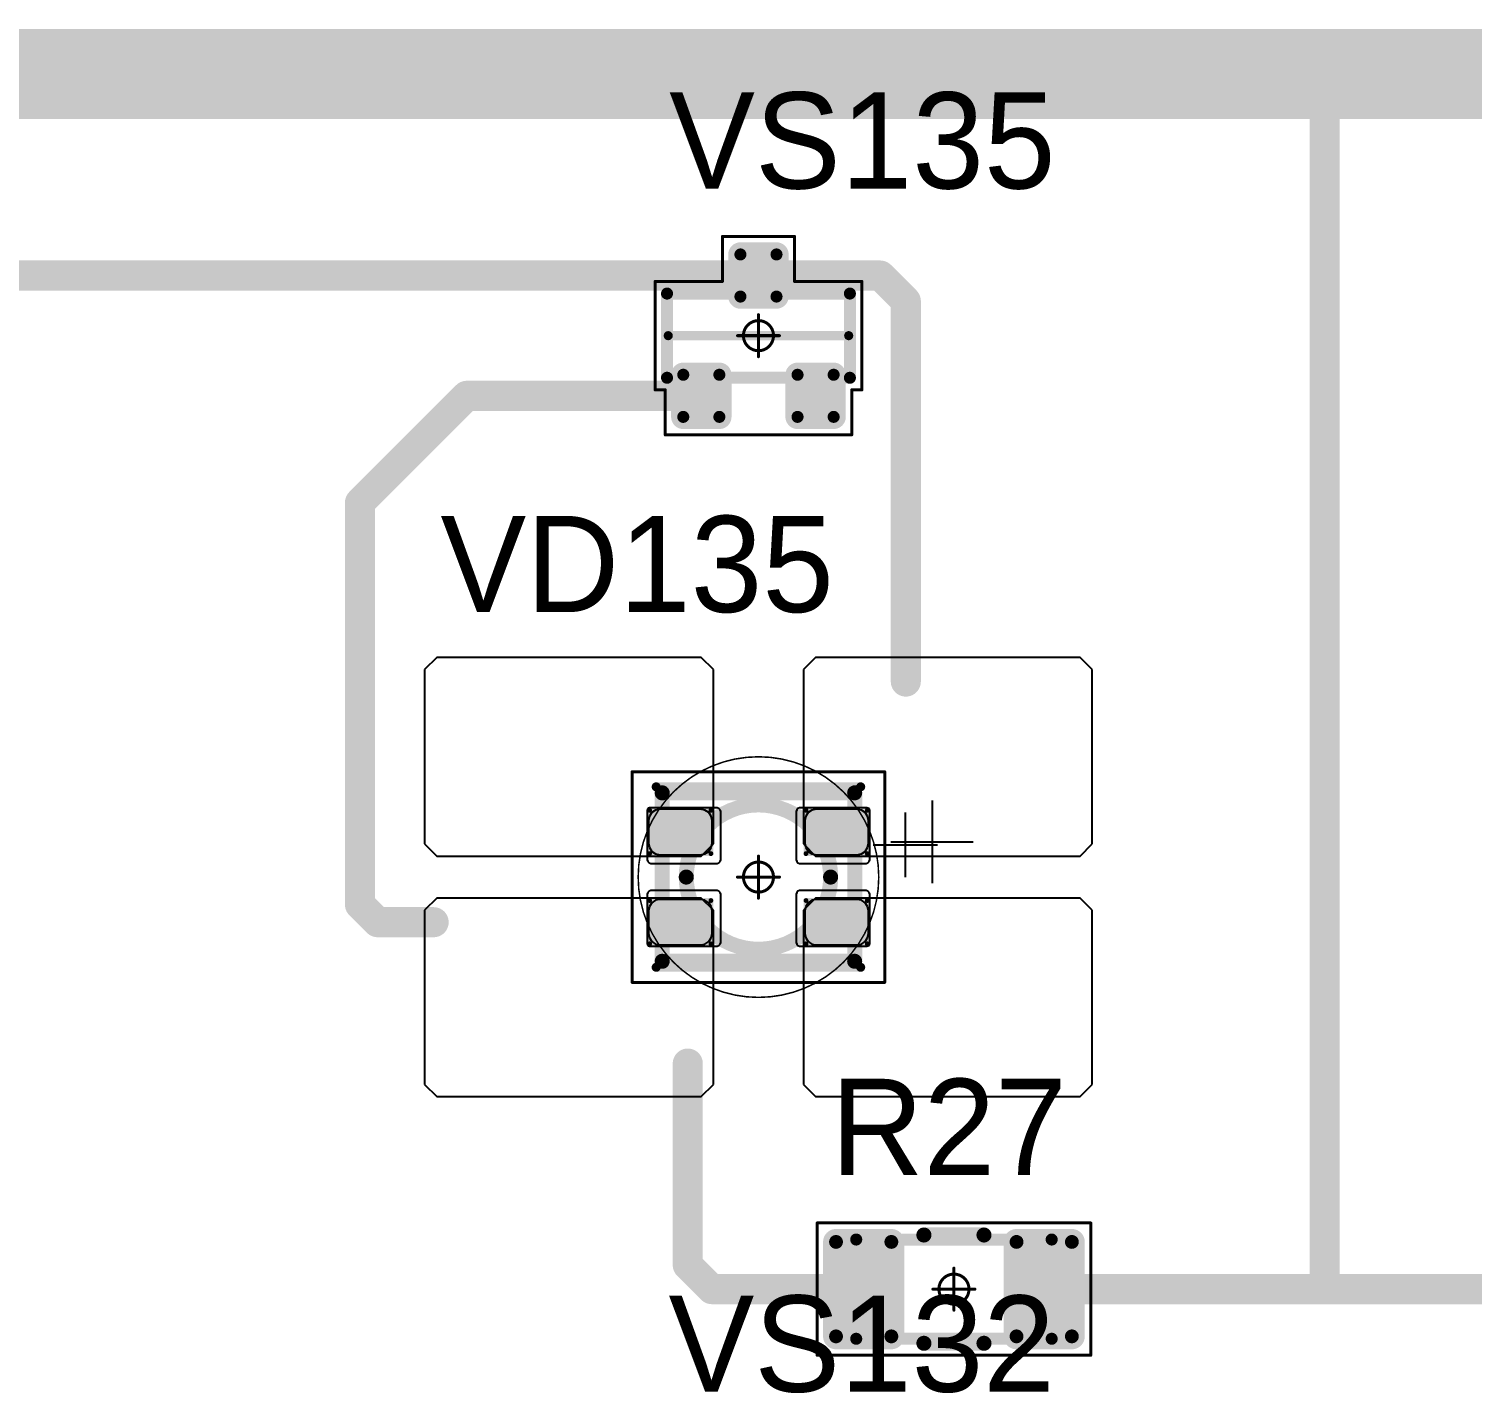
# Model space of a CAD drawing. Header units: millimetres. Extents: x 0 to 400, y 0 to 514.
# Drawn here: x 107.87 to 131.87, y 163.92 to 186.6 of the extents above; entities that cross this region are included whole.
import ezdxf

# ---------------------------------------------------------------- set-up
doc = ezdxf.new("R2010")
doc.units = ezdxf.units.MM
for name, color, linetype in [('Mechanical13', 56, 'Continuous'), ('Mechanical15', 56, 'Continuous'), ('Mechanical2', 216, 'Continuous'), ('TopLayer', 1, 'Continuous'), ('TopOverlay', 2, 'Continuous'), ('TopPaste', 8, 'Continuous'), ('TopSolder', 216, 'Continuous')]:
    doc.layers.add(name, color=color, linetype=linetype)

# ---------------------------------------------------------------- blocks, each defined once
blk = doc.blocks.new('SOT23_47')
at = {"layer": 'Mechanical13', "const_width": 0.2}
for points in [[(-0.7, 1.52), (0.7, 1.52)], [(-0.7, 1.52), (-0.7, -1.52)], [(0.7, 1.52), (0.7, -1.52)], [(-0.7, -1.52), (0.7, -1.52)]]:
    blk.add_lwpolyline(points, dxfattribs=at)
at = {"layer": 'Mechanical13', "const_width": 0.1}
for points in [[(-0.75, 1.52, 1), (-0.65, 1.52, 1)], [(-0.75, 1.52, 1), (-0.65, 1.52, 1)], [(0.65, 1.52, 1), (0.75, 1.52, 1)], [(0.65, 1.52, 1), (0.75, 1.52, 1)], [(-0.75, -1.52, 1), (-0.65, -1.52, 1)], [(-0.75, -1.52, 1), (-0.65, -1.52, 1)], [(0.65, -1.52, 1), (0.75, -1.52, 1)], [(0.65, -1.52, 1), (0.75, -1.52, 1)]]:
    blk.add_lwpolyline(points, format="xyb", close=True, dxfattribs=at)
at = {"layer": 'Mechanical15', "const_width": 0.05}
for points in [[(-0.9, 1.72), (-0.9, 1.55)], [(-0.9, 1.72), (0.9, 1.72)], [(0.9, 1.72), (0.9, 0.6)], [(-1.65, 1.55), (-1.65, -1.55)], [(-1.65, 1.55), (-0.9, 1.55)], [(0.9, 0.6), (1.65, 0.6)], [(1.65, 0.6), (1.65, -0.6)], [(0, 0.35), (0, -0.35)], [(-0.35, 0), (0.35, 0)], [(0.9, -0.6), (1.65, -0.6)], [(0.9, -0.6), (0.9, -1.72)], [(-1.65, -1.55), (-0.9, -1.55)], [(-0.9, -1.55), (-0.9, -1.72)], [(-0.9, -1.72), (0.9, -1.72)]]:
    blk.add_lwpolyline(points, dxfattribs=at)
at = {"layer": 'Mechanical15'}
for points, const_width in [([(-0.913, 1.72, 1), (-0.888, 1.72, 1)], 0.025), ([(-0.913, 1.72, 1), (-0.888, 1.72, 1)], 0.025), ([(0.888, 1.72, 1), (0.913, 1.72, 1)], 0.025), ([(0.888, 1.72, 1), (0.913, 1.72, 1)], 0.025), ([(-1.662, 1.55, 1), (-1.637, 1.55, 1)], 0.025), ([(-1.662, 1.55, 1), (-1.637, 1.55, 1)], 0.025), ([(-0.913, 1.55, 1), (-0.888, 1.55, 1)], 0.025), ([(-0.913, 1.55, 1), (-0.888, 1.55, 1)], 0.025), ([(0.888, 0.6, 1), (0.913, 0.6, 1)], 0.025), ([(0.888, 0.6, 1), (0.913, 0.6, 1)], 0.025), ([(1.637, 0.6, 1), (1.662, 0.6, 1)], 0.025), ([(1.637, 0.6, 1), (1.662, 0.6, 1)], 0.025), ([(0.25, 0, 1), (-0.25, 0, 1)], 0.05), ([(-0.012, 0.35, 1), (0.012, 0.35, 1)], 0.025), ([(-0.362, 0, 1), (-0.337, 0, 1)], 0.025), ([(-0.262, 0, 1), (-0.238, 0, 1)], 0.025), ([(0.238, 0, 1), (0.262, 0, 1)], 0.025), ([(0.337, 0, 1), (0.362, 0, 1)], 0.025), ([(-0.012, -0.35, 1), (0.012, -0.35, 1)], 0.025), ([(0.888, -0.6, 1), (0.913, -0.6, 1)], 0.025), ([(0.888, -0.6, 1), (0.913, -0.6, 1)], 0.025), ([(1.637, -0.6, 1), (1.662, -0.6, 1)], 0.025), ([(1.637, -0.6, 1), (1.662, -0.6, 1)], 0.025), ([(-1.662, -1.55, 1), (-1.637, -1.55, 1)], 0.025), ([(-1.662, -1.55, 1), (-1.637, -1.55, 1)], 0.025), ([(-0.913, -1.55, 1), (-0.888, -1.55, 1)], 0.025), ([(-0.913, -1.55, 1), (-0.888, -1.55, 1)], 0.025), ([(-0.913, -1.72, 1), (-0.888, -1.72, 1)], 0.025), ([(-0.913, -1.72, 1), (-0.888, -1.72, 1)], 0.025), ([(0.888, -1.72, 1), (0.913, -1.72, 1)], 0.025), ([(0.888, -1.72, 1), (0.913, -1.72, 1)], 0.025)]:
    blk.add_lwpolyline(points, format="xyb", close=True, dxfattribs=dict(at, const_width=const_width))
at = {"layer": 'TopLayer', "const_width": 0.1}
for points in [[(-1.4, 1.25, 1), (-1.3, 1.25, 1)], [(-0.7, 1.25, 1), (-0.6, 1.25, 1)], [(-1.4, 0.65, 1), (-1.3, 0.65, 1)], [(-0.7, 0.65, 1), (-0.6, 0.65, 1)], [(0.6, 0.3, 1), (0.7, 0.3, 1)], [(1.3, 0.3, 1), (1.4, 0.3, 1)], [(0.6, -0.3, 1), (0.7, -0.3, 1)], [(1.3, -0.3, 1), (1.4, -0.3, 1)], [(-1.4, -0.65, 1), (-1.3, -0.65, 1)], [(-0.7, -0.65, 1), (-0.6, -0.65, 1)], [(-1.4, -1.25, 1), (-1.3, -1.25, 1)], [(-0.7, -1.25, 1), (-0.6, -1.25, 1)]]:
    blk.add_lwpolyline(points, format="xyb", close=True, dxfattribs=at)
at = {"layer": 'TopLayer'}
for points in [[(-1.45, 1.25), (-1.45, 0.65), (-0.55, 1.25), (-0.55, 0.65)], [(-1.35, 1.35), (-1.35, 0.55), (-0.65, 1.35), (-0.65, 0.55)], [(0.55, 0.3), (0.55, -0.3), (1.45, 0.3), (1.45, -0.3)], [(0.65, 0.4), (0.65, -0.4), (1.35, 0.4), (1.35, -0.4)], [(-1.45, -0.65), (-1.45, -1.25), (-0.55, -0.65), (-0.55, -1.25)], [(-1.35, -0.55), (-1.35, -1.35), (-0.65, -0.55), (-0.65, -1.35)]]:
    blk.add_solid(points, dxfattribs=at)
at = {"layer": 'TopOverlay', "const_width": 0.15}
blk.add_lwpolyline([(0, 1.5), (0, -1.5)], dxfattribs=at)
at = {"layer": 'TopOverlay', "const_width": 0.075}
for points in [[(-0.038, 1.5, 1), (0.038, 1.5, 1)], [(-0.038, -1.5, 1), (0.038, -1.5, 1)]]:
    blk.add_lwpolyline(points, format="xyb", close=True, dxfattribs=at)
at = {"layer": 'TopPaste', "const_width": 0.075}
for points in [[(-1.387, 1.25, 1), (-1.313, 1.25, 1)], [(-0.687, 1.25, 1), (-0.613, 1.25, 1)], [(-1.387, 0.65, 1), (-1.313, 0.65, 1)], [(-0.687, 0.65, 1), (-0.613, 0.65, 1)], [(0.613, 0.3, 1), (0.687, 0.3, 1)], [(1.313, 0.3, 1), (1.387, 0.3, 1)], [(0.613, -0.3, 1), (0.687, -0.3, 1)], [(1.313, -0.3, 1), (1.387, -0.3, 1)], [(-1.387, -0.65, 1), (-1.313, -0.65, 1)], [(-0.687, -0.65, 1), (-0.613, -0.65, 1)], [(-1.387, -1.25, 1), (-1.313, -1.25, 1)], [(-0.687, -1.25, 1), (-0.613, -1.25, 1)]]:
    blk.add_lwpolyline(points, format="xyb", close=True, dxfattribs=at)
at = {"layer": 'TopPaste'}
for points in [[(-1.425, 1.25), (-1.425, 0.65), (-0.575, 1.25), (-0.575, 0.65)], [(-1.35, 1.325), (-1.35, 0.575), (-0.65, 1.325), (-0.65, 0.575)], [(0.575, 0.3), (0.575, -0.3), (1.425, 0.3), (1.425, -0.3)], [(0.65, 0.375), (0.65, -0.375), (1.35, 0.375), (1.35, -0.375)], [(-1.425, -0.65), (-1.425, -1.25), (-0.575, -0.65), (-0.575, -1.25)], [(-1.35, -0.575), (-1.35, -1.325), (-0.65, -0.575), (-0.65, -1.325)]]:
    blk.add_solid(points, dxfattribs=at)
at = {"layer": 'TopSolder', "const_width": 0.202}
for points in [[(-1.451, 1.25, 1), (-1.249, 1.25, 1)], [(-0.751, 1.25, 1), (-0.549, 1.25, 1)], [(-1.451, 0.65, 1), (-1.249, 0.65, 1)], [(-0.751, 0.65, 1), (-0.549, 0.65, 1)], [(0.549, 0.3, 1), (0.751, 0.3, 1)], [(1.249, 0.3, 1), (1.451, 0.3, 1)], [(0.549, -0.3, 1), (0.751, -0.3, 1)], [(1.249, -0.3, 1), (1.451, -0.3, 1)], [(-1.451, -0.65, 1), (-1.249, -0.65, 1)], [(-0.751, -0.65, 1), (-0.549, -0.65, 1)], [(-1.451, -1.25, 1), (-1.249, -1.25, 1)], [(-0.751, -1.25, 1), (-0.549, -1.25, 1)]]:
    blk.add_lwpolyline(points, format="xyb", close=True, dxfattribs=at)
at = {"layer": 'TopSolder'}
for points in [[(-1.35, 1.452), (-1.35, 0.448), (-0.65, 1.452), (-0.65, 0.448)], [(-1.552, 1.25), (-1.552, 0.65), (-0.448, 1.25), (-0.448, 0.65)], [(0.65, 0.502), (0.65, -0.502), (1.35, 0.502), (1.35, -0.502)], [(0.448, 0.3), (0.448, -0.3), (1.552, 0.3), (1.552, -0.3)], [(-1.35, -0.448), (-1.35, -1.452), (-0.65, -0.448), (-0.65, -1.452)], [(-1.552, -0.65), (-1.552, -1.25), (-0.448, -0.65), (-0.448, -1.25)]]:
    blk.add_solid(points, dxfattribs=at)
blk = doc.blocks.new('E65F_220')
at = {"layer": 'Mechanical13'}
for p, q in [((2.441, 1.071), (2.441, 0)), ((1.905, 0.536), (2.976, 0.536))]:
    blk.add_line(p, q, dxfattribs=at)
at = {"layer": 'Mechanical13', "const_width": 0.25}
for points in [[(-1.6, -1.4), (-1.6, 1.4)], [(-1.6, 1.4), (1.6, 1.4)], [(1.6, -1.4), (1.6, 1.4)], [(-1.6, -1.4), (1.6, -1.4)]]:
    blk.add_lwpolyline(points, dxfattribs=at)
at = {"layer": 'Mechanical13'}
for points, const_width in [([(-1.663, 1.4, 1), (-1.538, 1.4, 1)], 0.125), ([(-1.663, 1.4, 1), (-1.538, 1.4, 1)], 0.125), ([(1.537, 1.4, 1), (1.662, 1.4, 1)], 0.125), ([(1.537, 1.4, 1), (1.662, 1.4, 1)], 0.125), ([(1.2, 0, 1), (-1.2, 0, 1)], 0.25), ([(-1.263, 0, 1), (-1.138, 0, 1)], 0.125), ([(1.137, 0, 1), (1.262, 0, 1)], 0.125), ([(-1.663, -1.4, 1), (-1.538, -1.4, 1)], 0.125), ([(-1.663, -1.4, 1), (-1.538, -1.4, 1)], 0.125), ([(1.537, -1.4, 1), (1.662, -1.4, 1)], 0.125), ([(1.537, -1.4, 1), (1.662, -1.4, 1)], 0.125)]:
    blk.add_lwpolyline(points, format="xyb", close=True, dxfattribs=dict(at, const_width=const_width))
at = {"layer": 'Mechanical15', "const_width": 0.05}
for points in [[(-2.1, 1.75), (2.1, 1.75)], [(-2.1, -1.75), (-2.1, 1.75)], [(2.1, -1.75), (2.1, 1.75)], [(0, -0.35), (0, 0.35)], [(0, -0.35), (0, 0.35)], [(-0.35, 0), (0.35, 0)], [(-0.35, 0), (0.35, 0)], [(-2.1, -1.75), (2.1, -1.75)]]:
    blk.add_lwpolyline(points, dxfattribs=at)
at = {"layer": 'Mechanical15'}
for points, const_width in [([(-2.113, 1.75, 1), (-2.088, 1.75, 1)], 0.025), ([(-2.113, 1.75, 1), (-2.088, 1.75, 1)], 0.025), ([(2.087, 1.75, 1), (2.112, 1.75, 1)], 0.025), ([(2.087, 1.75, 1), (2.112, 1.75, 1)], 0.025), ([(0.25, 0, 1), (-0.25, 0, 1)], 0.05), ([(0.25, 0, 1), (-0.25, 0, 1)], 0.05), ([(-0.013, 0.35, 1), (0.012, 0.35, 1)], 0.025), ([(-0.013, 0.35, 1), (0.012, 0.35, 1)], 0.025), ([(-0.363, 0, 1), (-0.338, 0, 1)], 0.025), ([(-0.363, 0, 1), (-0.338, 0, 1)], 0.025), ([(-0.263, 0, 1), (-0.238, 0, 1)], 0.025), ([(-0.263, 0, 1), (-0.238, 0, 1)], 0.025), ([(0.237, 0, 1), (0.262, 0, 1)], 0.025), ([(0.237, 0, 1), (0.262, 0, 1)], 0.025), ([(0.337, 0, 1), (0.362, 0, 1)], 0.025), ([(0.337, 0, 1), (0.362, 0, 1)], 0.025), ([(-0.013, -0.35, 1), (0.012, -0.35, 1)], 0.025), ([(-0.013, -0.35, 1), (0.012, -0.35, 1)], 0.025), ([(-2.113, -1.75, 1), (-2.088, -1.75, 1)], 0.025), ([(-2.113, -1.75, 1), (-2.088, -1.75, 1)], 0.025), ([(2.087, -1.75, 1), (2.112, -1.75, 1)], 0.025), ([(2.087, -1.75, 1), (2.112, -1.75, 1)], 0.025)]:
    blk.add_lwpolyline(points, format="xyb", close=True, dxfattribs=dict(at, const_width=const_width))
at = {"layer": 'TopLayer'}
for p, q in [((-5.35, 3.65), (-5.55, 3.45)), ((-0.95, 3.65), (-5.35, 3.65)), ((-5.35, 3.65), (-5.35, 3.65)), ((-0.75, 3.45), (-0.95, 3.65)), ((0.95, 3.65), (0.75, 3.45)), ((5.35, 3.65), (0.95, 3.65)), ((0.95, 3.65), (0.95, 3.65)), ((5.55, 3.45), (5.35, 3.65)), ((-5.55, 3.45), (-5.55, 3.45)), ((-5.55, 3.45), (-5.55, 0.55)), ((-0.75, 0.55), (-0.75, 3.45)), ((0.75, 3.45), (0.75, 3.45)), ((0.75, 3.45), (0.75, 0.55)), ((5.55, 0.55), (5.55, 3.45)), ((-5.55, 0.55), (-5.35, 0.35)), ((-0.95, 0.35), (-0.75, 0.55)), ((0.75, 0.55), (0.95, 0.35)), ((5.35, 0.35), (5.55, 0.55)), ((-5.35, 0.35), (-0.95, 0.35)), ((0.95, 0.35), (5.35, 0.35)), ((-5.35, -0.35), (-5.55, -0.55)), ((-0.95, -0.35), (-5.35, -0.35)), ((-5.35, -0.35), (-5.35, -0.35)), ((-0.75, -0.55), (-0.95, -0.35)), ((0.95, -0.35), (0.75, -0.55)), ((5.35, -0.35), (0.95, -0.35)), ((0.95, -0.35), (0.95, -0.35)), ((5.55, -0.55), (5.35, -0.35)), ((-5.55, -0.55), (-5.55, -0.55)), ((-5.55, -0.55), (-5.55, -3.45)), ((-0.75, -3.45), (-0.75, -0.55)), ((0.75, -0.55), (0.75, -0.55)), ((0.75, -0.55), (0.75, -3.45)), ((5.55, -3.45), (5.55, -0.55)), ((-5.55, -3.45), (-5.35, -3.65)), ((-0.95, -3.65), (-0.75, -3.45)), ((0.75, -3.45), (0.95, -3.65)), ((5.35, -3.65), (5.55, -3.45)), ((-5.35, -3.65), (-0.95, -3.65)), ((0.95, -3.65), (5.35, -3.65))]:
    blk.add_line(p, q, dxfattribs=at)
at = {"layer": 'TopLayer', "const_width": 0.04}
for points in [[(-1.83, 1.11, 1), (-1.79, 1.11, 1)], [(-0.81, 1.11, 1), (-0.77, 1.11, 1)], [(0.77, 1.11, 1), (0.81, 1.11, 1)], [(1.79, 1.11, 1), (1.83, 1.11, 1)], [(-1.83, 0.39, 1), (-1.79, 0.39, 1)], [(-0.81, 0.39, 1), (-0.77, 0.39, 1)], [(0.77, 0.39, 1), (0.81, 0.39, 1)], [(1.79, 0.39, 1), (1.83, 0.39, 1)], [(-1.83, -0.39, 1), (-1.79, -0.39, 1)], [(-0.81, -0.39, 1), (-0.77, -0.39, 1)], [(0.77, -0.39, 1), (0.81, -0.39, 1)], [(1.79, -0.39, 1), (1.83, -0.39, 1)], [(-1.83, -1.11, 1), (-1.79, -1.11, 1)], [(-0.81, -1.11, 1), (-0.77, -1.11, 1)], [(0.77, -1.11, 1), (0.81, -1.11, 1)], [(1.79, -1.11, 1), (1.83, -1.11, 1)]]:
    blk.add_lwpolyline(points, format="xyb", close=True, dxfattribs=at)
at = {"layer": 'TopLayer'}
for points in [[(-1.85, 1.11), (-1.85, 0.39), (-0.75, 1.11), (-0.75, 0.39)], [(-1.81, 1.15), (-1.81, 0.35), (-0.79, 1.15), (-0.79, 0.35)], [(0.75, 1.11), (0.75, 0.39), (1.85, 1.11), (1.85, 0.39)], [(0.79, 1.15), (0.79, 0.35), (1.81, 1.15), (1.81, 0.35)], [(-1.85, -0.39), (-1.85, -1.11), (-0.75, -0.39), (-0.75, -1.11)], [(-1.81, -0.35), (-1.81, -1.15), (-0.79, -0.35), (-0.79, -1.15)], [(0.75, -0.39), (0.75, -1.11), (1.85, -0.39), (1.85, -1.11)], [(0.79, -0.35), (0.79, -1.15), (1.81, -0.35), (1.81, -1.15)]]:
    blk.add_solid(points, dxfattribs=at)
at = {"layer": 'TopOverlay'}
for p, q in [((2.886, 1.271), (2.886, -0.1)), ((2.2, 0.586), (3.571, 0.586))]:
    blk.add_line(p, q, dxfattribs=at)
at = {"layer": 'TopOverlay', "const_width": 0.15}
for points in [[(-1.7, 1.5), (1.7, 1.5)], [(-1.7, -1.5), (1.7, -1.5)]]:
    blk.add_lwpolyline(points, dxfattribs=at)
at = {"layer": 'TopOverlay', "const_width": 0.075}
for points in [[(-1.738, 1.5, 1), (-1.663, 1.5, 1)], [(1.662, 1.5, 1), (1.737, 1.5, 1)], [(-1.738, -1.5, 1), (-1.663, -1.5, 1)], [(1.662, -1.5, 1), (1.737, -1.5, 1)]]:
    blk.add_lwpolyline(points, format="xyb", close=True, dxfattribs=at)
at = {"layer": 'TopPaste'}
for p, q in [((-1.814, 1.011), (-1.829, 0.938)), ((-1.773, 1.073), (-1.814, 1.011)), ((-1.711, 1.114), (-1.773, 1.073)), ((-1.638, 1.129), (-1.711, 1.114)), ((-0.963, 1.129), (-1.638, 1.129)), ((-0.889, 1.114), (-0.963, 1.129)), ((-0.827, 1.073), (-0.889, 1.114)), ((-0.786, 1.011), (-0.827, 1.073)), ((-0.771, 0.938), (-0.786, 1.011)), ((0.786, 1.011), (0.771, 0.938)), ((0.827, 1.073), (0.786, 1.011)), ((0.889, 1.114), (0.827, 1.073)), ((0.962, 1.129), (0.889, 1.114)), ((1.637, 1.129), (0.962, 1.129)), ((1.711, 1.114), (1.637, 1.129)), ((1.773, 1.073), (1.711, 1.114)), ((1.814, 1.011), (1.773, 1.073)), ((1.829, 0.938), (1.814, 1.011)), ((-1.829, 0.938), (-1.829, 0.563)), ((-0.771, 0.563), (-0.771, 0.938)), ((0.771, 0.938), (0.771, 0.563)), ((1.829, 0.563), (1.829, 0.938)), ((-1.829, 0.563), (-1.814, 0.489)), ((-1.814, 0.489), (-1.773, 0.427)), ((-0.827, 0.427), (-0.786, 0.489)), ((-0.786, 0.489), (-0.771, 0.563)), ((0.771, 0.563), (0.786, 0.489)), ((0.786, 0.489), (0.827, 0.427)), ((1.773, 0.427), (1.814, 0.489)), ((1.814, 0.489), (1.829, 0.563)), ((-1.773, 0.427), (-1.711, 0.386)), ((-1.711, 0.386), (-1.638, 0.371)), ((-1.638, 0.371), (-0.963, 0.371)), ((-0.963, 0.371), (-0.889, 0.386)), ((-0.889, 0.386), (-0.827, 0.427)), ((0.827, 0.427), (0.889, 0.386)), ((0.889, 0.386), (0.962, 0.371)), ((0.962, 0.371), (1.637, 0.371)), ((1.637, 0.371), (1.711, 0.386)), ((1.711, 0.386), (1.773, 0.427)), ((-1.773, -0.427), (-1.814, -0.489)), ((-1.711, -0.386), (-1.773, -0.427)), ((-1.638, -0.371), (-1.711, -0.386)), ((-0.963, -0.371), (-1.638, -0.371)), ((-0.889, -0.386), (-0.963, -0.371)), ((-0.827, -0.427), (-0.889, -0.386)), ((-0.786, -0.489), (-0.827, -0.427)), ((0.827, -0.427), (0.786, -0.489)), ((0.889, -0.386), (0.827, -0.427)), ((0.962, -0.371), (0.889, -0.386)), ((1.637, -0.371), (0.962, -0.371)), ((1.711, -0.386), (1.637, -0.371)), ((1.773, -0.427), (1.711, -0.386)), ((1.814, -0.489), (1.773, -0.427)), ((-1.814, -0.489), (-1.829, -0.563)), ((-1.829, -0.563), (-1.829, -0.938)), ((-0.771, -0.563), (-0.786, -0.489)), ((-0.771, -0.938), (-0.771, -0.563)), ((0.786, -0.489), (0.771, -0.563)), ((0.771, -0.563), (0.771, -0.938)), ((1.829, -0.563), (1.814, -0.489)), ((1.829, -0.938), (1.829, -0.563)), ((-1.829, -0.938), (-1.814, -1.011)), ((-0.786, -1.011), (-0.771, -0.938)), ((0.771, -0.938), (0.786, -1.011)), ((1.814, -1.011), (1.829, -0.938)), ((-1.814, -1.011), (-1.773, -1.073)), ((-1.773, -1.073), (-1.711, -1.114)), ((-1.711, -1.114), (-1.638, -1.129)), ((-1.638, -1.129), (-0.963, -1.129)), ((-0.963, -1.129), (-0.889, -1.114)), ((-0.889, -1.114), (-0.827, -1.073)), ((-0.827, -1.073), (-0.786, -1.011)), ((0.786, -1.011), (0.827, -1.073)), ((0.827, -1.073), (0.889, -1.114)), ((0.889, -1.114), (0.962, -1.129)), ((0.962, -1.129), (1.637, -1.129)), ((1.637, -1.129), (1.711, -1.114)), ((1.711, -1.114), (1.773, -1.073)), ((1.773, -1.073), (1.814, -1.011))]:
    blk.add_line(p, q, dxfattribs=at)
at = {"layer": 'TopSolder'}
for p, q in [((-1.842, 1.129), (-1.85, 1.111)), ((-1.85, 1.111), (-1.85, 1.101)), ((-1.85, 1.101), (-1.85, 1.101)), ((-1.85, 1.101), (-1.85, 0.301)), ((-1.828, 1.143), (-1.842, 1.129)), ((-1.81, 1.151), (-1.828, 1.143)), ((-1.8, 1.151), (-1.81, 1.151)), ((-0.7, 1.151), (-1.8, 1.151)), ((-0.685, 1.151), (-0.7, 1.151)), ((-0.7, 1.151), (-0.7, 1.151)), ((-0.658, 1.139), (-0.685, 1.151)), ((-0.636, 1.118), (-0.658, 1.139)), ((-0.625, 1.09), (-0.636, 1.118)), ((-0.625, 1.076), (-0.625, 1.09)), ((-0.625, 0.301), (-0.625, 1.076)), ((0.636, 1.118), (0.625, 1.09)), ((0.625, 1.09), (0.625, 1.076)), ((0.625, 1.076), (0.625, 1.076)), ((0.625, 1.076), (0.625, 0.301)), ((0.657, 1.139), (0.636, 1.118)), ((0.685, 1.151), (0.657, 1.139)), ((0.7, 1.151), (0.685, 1.151)), ((1.8, 1.151), (0.7, 1.151)), ((1.81, 1.151), (1.8, 1.151)), ((1.8, 1.151), (1.8, 1.151)), ((1.828, 1.143), (1.81, 1.151)), ((1.842, 1.129), (1.828, 1.143)), ((1.85, 1.111), (1.842, 1.129)), ((1.85, 1.101), (1.85, 1.111)), ((1.85, 0.301), (1.85, 1.101)), ((-1.85, 0.301), (-1.85, 0.286)), ((-1.85, 0.286), (-1.839, 0.258)), ((-1.839, 0.258), (-1.818, 0.237)), ((-0.658, 0.237), (-0.636, 0.258)), ((-0.636, 0.258), (-0.625, 0.286)), ((-0.625, 0.286), (-0.625, 0.301)), ((-0.625, 0.301), (-0.625, 0.301)), ((0.625, 0.301), (0.625, 0.286)), ((0.625, 0.286), (0.636, 0.258)), ((0.636, 0.258), (0.657, 0.237)), ((1.817, 0.237), (1.839, 0.258)), ((1.839, 0.258), (1.85, 0.286)), ((1.85, 0.286), (1.85, 0.301)), ((1.85, 0.301), (1.85, 0.301)), ((-1.818, 0.237), (-1.79, 0.226)), ((-1.79, 0.226), (-1.775, 0.226)), ((-1.775, 0.226), (-1.775, 0.226)), ((-1.775, 0.226), (-0.7, 0.226)), ((-0.7, 0.226), (-0.685, 0.226)), ((-0.685, 0.226), (-0.658, 0.237)), ((0.657, 0.237), (0.685, 0.226)), ((0.685, 0.226), (0.7, 0.226)), ((0.7, 0.226), (0.7, 0.226)), ((0.7, 0.226), (1.775, 0.226)), ((1.775, 0.226), (1.79, 0.226)), ((1.79, 0.226), (1.817, 0.237)), ((-1.818, -0.236), (-1.839, -0.257)), ((-1.79, -0.224), (-1.818, -0.236)), ((-1.775, -0.224), (-1.79, -0.224)), ((-0.7, -0.224), (-1.775, -0.224)), ((-0.685, -0.224), (-0.7, -0.224)), ((-0.7, -0.224), (-0.7, -0.224)), ((-0.658, -0.236), (-0.685, -0.224)), ((-0.636, -0.257), (-0.658, -0.236)), ((0.657, -0.236), (0.636, -0.257)), ((0.685, -0.224), (0.657, -0.236)), ((0.7, -0.224), (0.685, -0.224)), ((1.775, -0.224), (0.7, -0.224)), ((1.79, -0.224), (1.775, -0.224)), ((1.775, -0.224), (1.775, -0.224)), ((1.817, -0.236), (1.79, -0.224)), ((1.839, -0.257), (1.817, -0.236)), ((-1.839, -0.257), (-1.85, -0.285)), ((-1.85, -0.285), (-1.85, -0.299)), ((-1.85, -0.299), (-1.85, -0.299)), ((-1.85, -0.299), (-1.85, -1.099)), ((-0.625, -0.285), (-0.636, -0.257)), ((-0.625, -0.299), (-0.625, -0.285)), ((-0.625, -1.074), (-0.625, -0.299)), ((0.636, -0.257), (0.625, -0.285)), ((0.625, -0.285), (0.625, -0.299)), ((0.625, -0.299), (0.625, -0.299)), ((0.625, -0.299), (0.625, -1.074)), ((1.85, -0.285), (1.839, -0.257)), ((1.85, -0.299), (1.85, -0.285)), ((1.85, -1.099), (1.85, -0.299)), ((-1.85, -1.099), (-1.85, -1.109)), ((-1.85, -1.109), (-1.842, -1.128)), ((-1.842, -1.128), (-1.828, -1.142)), ((-1.828, -1.142), (-1.81, -1.149)), ((-1.81, -1.149), (-1.8, -1.149)), ((-1.8, -1.149), (-0.7, -1.149)), ((-1.8, -1.149), (-1.8, -1.149)), ((-0.7, -1.149), (-0.685, -1.149)), ((-0.685, -1.149), (-0.658, -1.138)), ((-0.658, -1.138), (-0.636, -1.117)), ((-0.636, -1.117), (-0.625, -1.089)), ((-0.625, -1.089), (-0.625, -1.074)), ((-0.625, -1.074), (-0.625, -1.074)), ((0.625, -1.074), (0.625, -1.089)), ((0.625, -1.089), (0.636, -1.117)), ((0.636, -1.117), (0.657, -1.138)), ((0.657, -1.138), (0.685, -1.149)), ((0.685, -1.149), (0.7, -1.149)), ((0.7, -1.149), (1.8, -1.149)), ((0.7, -1.149), (0.7, -1.149)), ((1.8, -1.149), (1.81, -1.149)), ((1.81, -1.149), (1.828, -1.142)), ((1.828, -1.142), (1.842, -1.128)), ((1.842, -1.128), (1.85, -1.109)), ((1.85, -1.109), (1.85, -1.099)), ((1.85, -1.099), (1.85, -1.099))]:
    blk.add_line(p, q, dxfattribs=at)
blk = doc.blocks.new('RC1206S_365')
at = {"layer": 'Mechanical13', "const_width": 0.2}
for points in [[(-1.625, -0.825), (-1.625, 0.825)], [(-1.625, 0.825), (1.625, 0.825)], [(1.625, -0.825), (1.625, 0.825)], [(-1.625, -0.825), (1.625, -0.825)]]:
    blk.add_lwpolyline(points, dxfattribs=at)
at = {"layer": 'Mechanical13', "const_width": 0.1}
for points in [[(-1.675, 0.825, 1), (-1.575, 0.825, 1)], [(-1.675, 0.825, 1), (-1.575, 0.825, 1)], [(1.575, 0.825, 1), (1.675, 0.825, 1)], [(1.575, 0.825, 1), (1.675, 0.825, 1)], [(-1.675, -0.825, 1), (-1.575, -0.825, 1)], [(-1.675, -0.825, 1), (-1.575, -0.825, 1)], [(1.575, -0.825, 1), (1.675, -0.825, 1)], [(1.575, -0.825, 1), (1.675, -0.825, 1)]]:
    blk.add_lwpolyline(points, format="xyb", close=True, dxfattribs=at)
at = {"layer": 'Mechanical15', "const_width": 0.05}
for points in [[(-2.275, -1.1), (-2.275, 1.1)], [(-2.275, 1.1), (2.275, 1.1)], [(2.275, -1.1), (2.275, 1.1)], [(0, -0.35), (0, 0.35)], [(-0.35, 0), (0.35, 0)], [(-2.275, -1.1), (2.275, -1.1)]]:
    blk.add_lwpolyline(points, dxfattribs=at)
at = {"layer": 'Mechanical15'}
for points, const_width in [([(-2.287, 1.1, 1), (-2.262, 1.1, 1)], 0.025), ([(-2.287, 1.1, 1), (-2.262, 1.1, 1)], 0.025), ([(2.262, 1.1, 1), (2.287, 1.1, 1)], 0.025), ([(2.262, 1.1, 1), (2.287, 1.1, 1)], 0.025), ([(0.25, 0, 1), (-0.25, 0, 1)], 0.05), ([(-0.012, 0.35, 1), (0.012, 0.35, 1)], 0.025), ([(-0.362, 0, 1), (-0.337, 0, 1)], 0.025), ([(-0.262, 0, 1), (-0.238, 0, 1)], 0.025), ([(0.238, 0, 1), (0.262, 0, 1)], 0.025), ([(0.337, 0, 1), (0.362, 0, 1)], 0.025), ([(-0.012, -0.35, 1), (0.012, -0.35, 1)], 0.025), ([(-2.287, -1.1, 1), (-2.262, -1.1, 1)], 0.025), ([(-2.287, -1.1, 1), (-2.262, -1.1, 1)], 0.025), ([(2.262, -1.1, 1), (2.287, -1.1, 1)], 0.025), ([(2.262, -1.1, 1), (2.287, -1.1, 1)], 0.025)]:
    blk.add_lwpolyline(points, format="xyb", close=True, dxfattribs=dict(at, const_width=const_width))
at = {"layer": 'TopLayer', "const_width": 0.115}
for points in [[(-2.018, 0.785, 1), (-1.903, 0.785, 1)], [(-1.098, 0.785, 1), (-0.983, 0.785, 1)], [(0.983, 0.785, 1), (1.098, 0.785, 1)], [(1.903, 0.785, 1), (2.018, 0.785, 1)], [(-2.018, -0.785, 1), (-1.903, -0.785, 1)], [(-1.098, -0.785, 1), (-0.983, -0.785, 1)], [(0.983, -0.785, 1), (1.098, -0.785, 1)], [(1.903, -0.785, 1), (2.018, -0.785, 1)]]:
    blk.add_lwpolyline(points, format="xyb", close=True, dxfattribs=at)
at = {"layer": 'TopLayer'}
for points in [[(-2.075, -0.785), (-0.925, -0.785), (-2.075, 0.785), (-0.925, 0.785)], [(-1.96, -0.9), (-1.04, -0.9), (-1.96, 0.9), (-1.04, 0.9)], [(0.925, -0.785), (2.075, -0.785), (0.925, 0.785), (2.075, 0.785)], [(1.04, -0.9), (1.96, -0.9), (1.04, 0.9), (1.96, 0.9)]]:
    blk.add_solid(points, dxfattribs=at)
at = {"layer": 'TopOverlay', "const_width": 0.25}
for points in [[(-0.5, 0.9), (0.5, 0.9)], [(-0.5, -0.9), (0.5, -0.9)]]:
    blk.add_lwpolyline(points, dxfattribs=at)
at = {"layer": 'TopOverlay', "const_width": 0.125}
for points in [[(-0.562, 0.9, 1), (-0.437, 0.9, 1)], [(0.437, 0.9, 1), (0.562, 0.9, 1)], [(-0.562, -0.9, 1), (-0.437, -0.9, 1)], [(0.437, -0.9, 1), (0.562, -0.9, 1)]]:
    blk.add_lwpolyline(points, format="xyb", close=True, dxfattribs=at)
at = {"layer": 'TopPaste', "const_width": 0.09}
for points in [[(-2.005, 0.785, 1), (-1.915, 0.785, 1)], [(-1.085, 0.785, 1), (-0.995, 0.785, 1)], [(0.995, 0.785, 1), (1.085, 0.785, 1)], [(1.915, 0.785, 1), (2.005, 0.785, 1)], [(-2.005, -0.785, 1), (-1.915, -0.785, 1)], [(-1.085, -0.785, 1), (-0.995, -0.785, 1)], [(0.995, -0.785, 1), (1.085, -0.785, 1)], [(1.915, -0.785, 1), (2.005, -0.785, 1)]]:
    blk.add_lwpolyline(points, format="xyb", close=True, dxfattribs=at)
at = {"layer": 'TopPaste'}
for points in [[(-2.05, -0.785), (-0.95, -0.785), (-2.05, 0.785), (-0.95, 0.785)], [(-1.96, -0.875), (-1.04, -0.875), (-1.96, 0.875), (-1.04, 0.875)], [(0.95, -0.785), (2.05, -0.785), (0.95, 0.785), (2.05, 0.785)], [(1.04, -0.875), (1.96, -0.875), (1.04, 0.875), (1.96, 0.875)]]:
    blk.add_solid(points, dxfattribs=at)
at = {"layer": 'TopSolder', "const_width": 0.215}
for points in [[(-2.068, 0.785, 1), (-1.853, 0.785, 1)], [(-1.148, 0.785, 1), (-0.933, 0.785, 1)], [(0.933, 0.785, 1), (1.148, 0.785, 1)], [(1.853, 0.785, 1), (2.068, 0.785, 1)], [(-2.068, -0.785, 1), (-1.853, -0.785, 1)], [(-1.148, -0.785, 1), (-0.933, -0.785, 1)], [(0.933, -0.785, 1), (1.148, -0.785, 1)], [(1.853, -0.785, 1), (2.068, -0.785, 1)]]:
    blk.add_lwpolyline(points, format="xyb", close=True, dxfattribs=at)
at = {"layer": 'TopSolder'}
for points in [[(-1.96, -1), (-1.04, -1), (-1.96, 1), (-1.04, 1)], [(1.04, -1), (1.96, -1), (1.04, 1), (1.96, 1)], [(-2.175, -0.785), (-0.825, -0.785), (-2.175, 0.785), (-0.825, 0.785)], [(0.825, -0.785), (2.175, -0.785), (0.825, 0.785), (2.175, 0.785)]]:
    blk.add_solid(points, dxfattribs=at)

msp = doc.modelspace()

# ---------------------------------------------------------------- linework, layer by layer
at = {"layer": 'Mechanical2'}
for points, const_width in [([(122, 172.5, 1), (118, 172.5, 1)], 0.0254), ([(120, 174.5, 1), (120, 174.5, 1)], 0.0005), ([(117.994, 172.5, 1), (118.006, 172.5, 1)], 0.0127), ([(118, 172.5, 1), (118, 172.5, 1)], 0.0005), ([(121.994, 172.5, 1), (122.006, 172.5, 1)], 0.0127), ([(122, 172.5, 1), (122, 172.5, 1)], 0.0005), ([(120, 170.5, 1), (120, 170.5, 1)], 0.0005)]:
    msp.add_lwpolyline(points, format="xyb", close=True, dxfattribs=dict(at, const_width=const_width))
at = {"layer": 'Mechanical2', "const_width": 0.001}
for points in [[(120, 170.5), (120, 174.5)], [(118, 172.5), (122, 172.5)]]:
    msp.add_lwpolyline(points, dxfattribs=at)
at = {"layer": 'TopLayer'}
for points, const_width in [([(96.45, 185.85), (129.325, 185.85)], 1.5), ([(129.325, 185.85), (141.675, 185.85)], 1.5), ([(129.325, 185.85), (129.412, 185.763)], 0.5), ([(129.412, 165.65), (129.412, 185.763)], 0.5), ([(104.15, 182.5), (120, 182.5)], 0.5), ([(120, 182.5), (122.025, 182.5)], 0.5), ([(122.025, 182.5), (122.45, 182.075)], 0.5), ([(122.45, 175.75), (122.45, 182.075)], 0.5), ([(113.375, 178.725), (115.15, 180.5)], 0.5), ([(115.15, 180.5), (119.05, 180.5)], 0.5), ([(113.375, 172.043), (113.375, 178.725)], 0.5), ([(113.375, 172.043), (113.668, 171.75)], 0.5), ([(113.668, 171.75), (114.6, 171.75)], 0.5), ([(118.825, 166.05), (118.825, 169.4)], 0.5), ([(118.825, 166.05), (119.225, 165.65)], 0.5), ([(119.225, 165.65), (121.75, 165.65)], 0.5), ([(124.75, 165.65), (129.412, 165.65)], 0.5), ([(129.412, 165.65), (134.075, 165.65)], 0.5)]:
    msp.add_lwpolyline(points, dxfattribs=dict(at, const_width=const_width))
for points, const_width in [([(128.95, 185.85, 1), (129.7, 185.85, 1)], 0.75), ([(128.95, 185.85, 1), (129.7, 185.85, 1)], 0.75), ([(129.2, 185.85, 1), (129.45, 185.85, 1)], 0.25), ([(129.287, 185.763, 1), (129.537, 185.763, 1)], 0.25), ([(129.287, 185.763, 1), (129.537, 185.763, 1)], 0.25), ([(119.875, 182.5, 1), (120.125, 182.5, 1)], 0.25), ([(119.875, 182.5, 1), (120.125, 182.5, 1)], 0.25), ([(121.9, 182.5, 1), (122.15, 182.5, 1)], 0.25), ([(121.9, 182.5, 1), (122.15, 182.5, 1)], 0.25), ([(122.325, 182.075, 1), (122.575, 182.075, 1)], 0.25), ([(122.325, 182.075, 1), (122.575, 182.075, 1)], 0.25), ([(115.025, 180.5, 1), (115.275, 180.5, 1)], 0.25), ([(115.025, 180.5, 1), (115.275, 180.5, 1)], 0.25), ([(118.925, 180.5, 1), (119.175, 180.5, 1)], 0.25), ([(113.25, 178.725, 1), (113.5, 178.725, 1)], 0.25), ([(113.25, 178.725, 1), (113.5, 178.725, 1)], 0.25), ([(122.325, 175.75, 1), (122.575, 175.75, 1)], 0.25), ([(113.25, 172.043, 1), (113.5, 172.043, 1)], 0.25), ([(113.25, 172.043, 1), (113.5, 172.043, 1)], 0.25), ([(113.543, 171.75, 1), (113.793, 171.75, 1)], 0.25), ([(113.543, 171.75, 1), (113.793, 171.75, 1)], 0.25), ([(114.475, 171.75, 1), (114.725, 171.75, 1)], 0.25), ([(118.7, 169.4, 1), (118.95, 169.4, 1)], 0.25), ([(118.7, 166.05, 1), (118.95, 166.05, 1)], 0.25), ([(118.7, 166.05, 1), (118.95, 166.05, 1)], 0.25), ([(119.1, 165.65, 1), (119.35, 165.65, 1)], 0.25), ([(119.1, 165.65, 1), (119.35, 165.65, 1)], 0.25), ([(121.625, 165.65, 1), (121.875, 165.65, 1)], 0.25), ([(124.625, 165.65, 1), (124.875, 165.65, 1)], 0.25), ([(129.287, 165.65, 1), (129.537, 165.65, 1)], 0.25), ([(129.287, 165.65, 1), (129.537, 165.65, 1)], 0.25), ([(129.287, 165.65, 1), (129.537, 165.65, 1)], 0.25)]:
    msp.add_lwpolyline(points, format="xyb", close=True, dxfattribs=dict(at, const_width=const_width))

# ---------------------------------------------------------------- block references
for name, p, rotation in [('SOT23_47', (120, 181.5), 90), ('E65F_220', (120, 172.5), 360), ('RC1206S_365', (123.25, 165.65), 360)]:
    msp.add_blockref(name, p, dxfattribs=dict(rotation=rotation))

# ---------------------------------------------------------------- texts
at = {"layer": 'TopOverlay'}
for s, p in [('VS135', (118.515, 183.946)), ('VD135', (114.712, 176.905)), ('R27', (121.2, 167.547)), ('VS132', (118.504, 163.944))]:
    msp.add_text(s, height=1.6, dxfattribs=at).set_placement(p)

doc.saveas('drawing.dxf')
